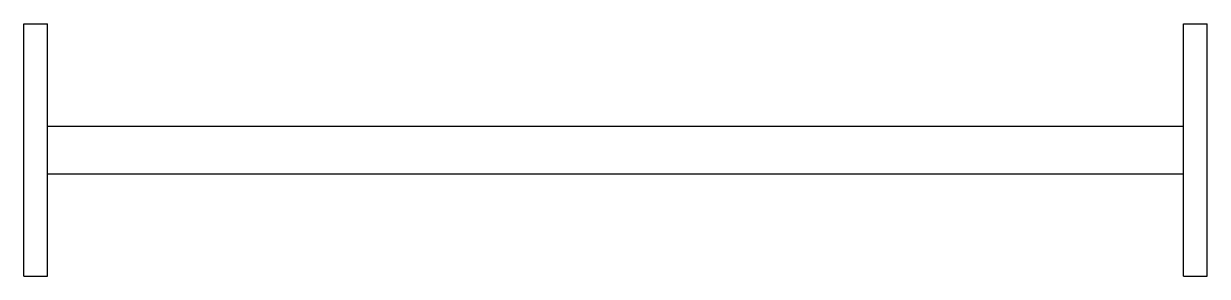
# Model space of a CAD drawing. Header units: inches. Extents: x -9.4 to 9.4, y -9 to -5.
import ezdxf

# ---------------------------------------------------------------- set-up
doc = ezdxf.new("R2010")
doc.units = ezdxf.units.IN
doc.header["$LTSCALE"] = 0.5
doc.header["$MEASUREMENT"] = 0

msp = doc.modelspace()

# ---------------------------------------------------------------- linework, layer by layer
for p, q in [((-9.375, -9), (-9.375, -5)), ((-9.375, -5), (-9, -5)), ((-9, -9), (-9, -5)), ((9, -9), (9, -5)), ((9, -5), (9.375, -5)), ((9.375, -9), (9.375, -5)), ((-9, -6.625), (9, -6.625)), ((-9, -7.375), (9, -7.375)), ((-9.375, -9), (-9, -9)), ((9, -9), (9.375, -9))]:
    msp.add_line(p, q)

doc.saveas('drawing.dxf')
